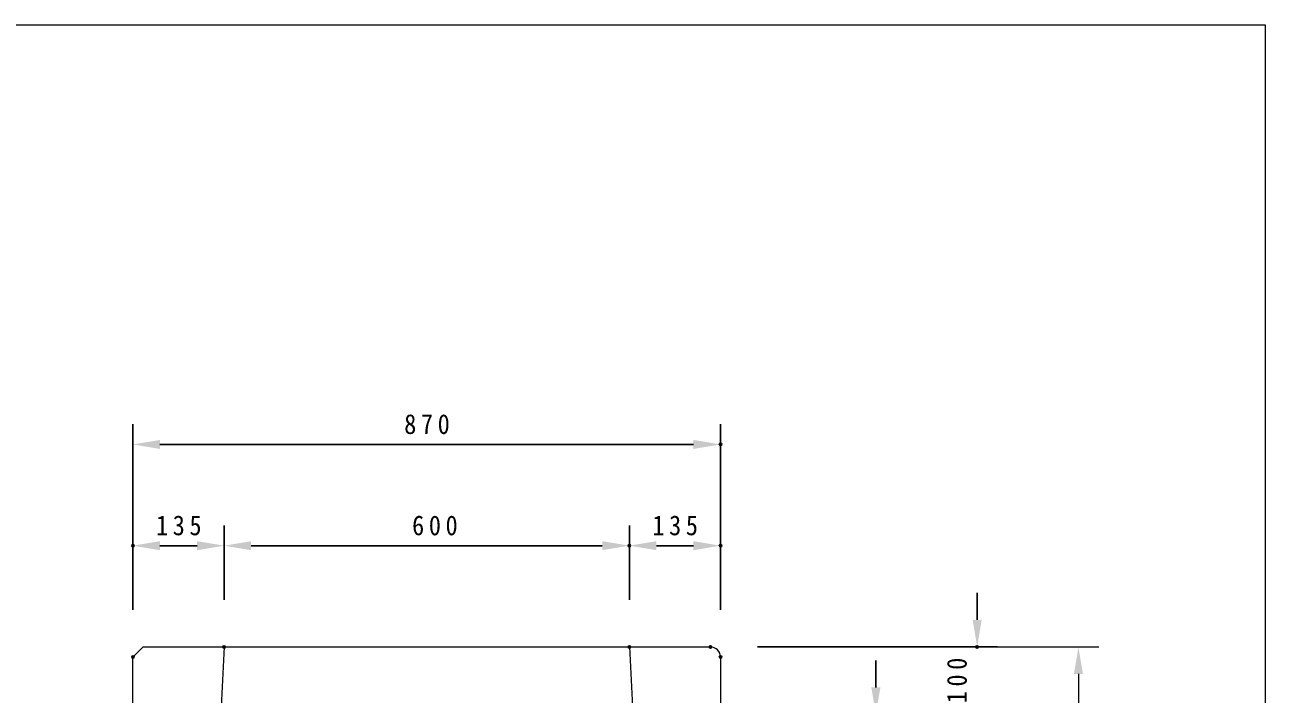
# Model space of a CAD drawing. Units: millimetres, scale not verified. Extents: x -4060 to 4060, y -2828 to 2828.
# Drawn here: x 2223 to 4060, y 1836 to 2828 of the extents above; entities that cross this region are included whole.
import ezdxf

# ---------------------------------------------------------------- set-up
doc = ezdxf.new("R2010")
doc.units = ezdxf.units.MM
doc.header["$LTSCALE"] = 7
doc.header["$PDMODE"] = 32
doc.header["$PDSIZE"] = 3.5
doc.linetypes.add('USER1', pattern=[19.05, 12.7, -6.35])
for name, color, linetype, lineweight in [('0-1_DASHED', 7, 'USER1', 18), ('0-3_LATER', 7, 'Continuous', 18), ('0-5_TXT', 7, 'Continuous', 18), ('0-7_LAYER', 7, 'Continuous', 18)]:
    doc.layers.add(name, color=color, linetype=linetype, lineweight=lineweight)
doc.layers.add('0-2_DIM', color=7, linetype='Continuous')
doc.layers.add('0-8_Defpoints', color=7, linetype='Continuous')
doc.styles.add('ＭＳ ゴシック', font='')
doc.styles.get('ＭＳ ゴシック').set_extended_font_data('MS Gothic')

# ---------------------------------------------------------------- blocks, each defined once
blk = doc.blocks.new('D107')
at = {"layer": '0-2_DIM'}
for p, q in [((7723.494, 4803.438), (7723.494, 4843.438)), ((7398.494, 4763.438), (7753.494, 4763.438)), ((7403.494, 4663.438), (7753.494, 4663.438)), ((7723.494, 4623.438), (7723.494, 4583.438))]:
    blk.add_line(p, q, dxfattribs=at)
for points in [[(7716.827, 4803.438), (7730.16, 4803.438), (7723.494, 4763.438)], [(7716.827, 4623.438), (7730.16, 4623.438), (7723.494, 4663.438)]]:
    blk.add_solid(points, dxfattribs=at)
at = {"layer": '0-8_Defpoints'}
for p in [(7328.494, 4763.438), (7723.494, 4763.438), (7333.494, 4663.438)]:
    blk.add_point(p, dxfattribs=at)
at = {"layer": '0-2_DIM', "insert": (7708.494, 4680.038), "char_height": 29.33, "attachment_point": 7, "rotation": 90, "style": 'ＭＳ ゴシック'}
blk.add_mtext('\\T1.38;\\W0.9;100', dxfattribs=at)
blk = doc.blocks.new('D100')
at = {"layer": '0-2_DIM'}
for p, q in [((7573.494, 4703.438), (7573.494, 4743.438)), ((7403.494, 4663.438), (7603.494, 4663.438)), ((7278.138, 4583.438), (7603.494, 4583.438)), ((7573.494, 4543.438), (7573.494, 4503.438))]:
    blk.add_line(p, q, dxfattribs=at)
for points in [[(7566.827, 4703.438), (7580.16, 4703.438), (7573.494, 4663.438)], [(7566.827, 4543.438), (7580.16, 4543.438), (7573.494, 4583.438)]]:
    blk.add_solid(points, dxfattribs=at)
at = {"layer": '0-8_Defpoints'}
for p in [(7333.494, 4663.438), (7208.138, 4583.438), (7573.494, 4583.438)]:
    blk.add_point(p, dxfattribs=at)
at = {"layer": '0-2_DIM', "insert": (7558.494, 4601.738), "char_height": 29.33, "attachment_point": 7, "rotation": 90, "style": 'ＭＳ ゴシック'}
blk.add_mtext('\\T1.37;\\W0.9;80', dxfattribs=at)
blk = doc.blocks.new('D102')
at = {"layer": '0-2_DIM'}
for p, q in [((6473.494, 4818.438), (6473.494, 5093.438)), ((7343.494, 4818.438), (7343.494, 5093.438)), ((6513.494, 5063.438), (7303.494, 5063.438))]:
    blk.add_line(p, q, dxfattribs=at)
for points in [[(6513.494, 5070.105), (6513.494, 5056.771), (6473.494, 5063.438)], [(7303.494, 5070.105), (7303.494, 5056.771), (7343.494, 5063.438)]]:
    blk.add_solid(points, dxfattribs=at)
at = {"layer": '0-8_Defpoints'}
for p in [(7343.494, 5063.438), (6473.494, 4748.438), (7343.494, 4748.438)]:
    blk.add_point(p, dxfattribs=at)
at = {"layer": '0-2_DIM', "insert": (6875.094, 5078.438), "char_height": 29.33, "attachment_point": 7, "style": 'ＭＳ ゴシック'}
blk.add_mtext('\\T1.38;\\W0.9;870', dxfattribs=at)
blk = doc.blocks.new('D103')
at = {"layer": '0-2_DIM'}
for p, q in [((6473.494, 4818.438), (6473.494, 4943.438)), ((6608.494, 4833.438), (6608.494, 4943.438)), ((6568.494, 4913.438), (6513.494, 4913.438))]:
    blk.add_line(p, q, dxfattribs=at)
for points in [[(6513.494, 4920.105), (6513.494, 4906.771), (6473.494, 4913.438)], [(6568.494, 4920.105), (6568.494, 4906.771), (6608.494, 4913.438)]]:
    blk.add_solid(points, dxfattribs=at)
at = {"layer": '0-8_Defpoints'}
for p in [(6473.494, 4913.438), (6608.494, 4763.438), (6473.494, 4748.438)]:
    blk.add_point(p, dxfattribs=at)
at = {"layer": '0-2_DIM', "insert": (6507.594, 4928.438), "char_height": 29.33, "attachment_point": 7, "style": 'ＭＳ ゴシック'}
blk.add_mtext('\\T1.38;\\W0.9;135', dxfattribs=at)
blk = doc.blocks.new('D104')
at = {"layer": '0-2_DIM'}
for p, q in [((6608.494, 4833.438), (6608.494, 4943.438)), ((7208.494, 4833.438), (7208.494, 4943.438)), ((6648.494, 4913.438), (7168.494, 4913.438))]:
    blk.add_line(p, q, dxfattribs=at)
for points in [[(6648.494, 4920.105), (6648.494, 4906.771), (6608.494, 4913.438)], [(7168.494, 4920.105), (7168.494, 4906.771), (7208.494, 4913.438)]]:
    blk.add_solid(points, dxfattribs=at)
at = {"layer": '0-8_Defpoints'}
for p in [(7208.494, 4913.438), (6608.494, 4763.438), (7208.494, 4763.438)]:
    blk.add_point(p, dxfattribs=at)
at = {"layer": '0-2_DIM', "insert": (6886.849, 4928.438), "char_height": 29.33, "attachment_point": 7, "style": 'ＭＳ ゴシック'}
blk.add_mtext('\\T1.38;\\W0.9;600', dxfattribs=at)
blk = doc.blocks.new('D105')
at = {"layer": '0-2_DIM'}
for p, q in [((7208.494, 4833.438), (7208.494, 4943.438)), ((7343.494, 4818.438), (7343.494, 4943.438)), ((7248.494, 4913.438), (7303.494, 4913.438))]:
    blk.add_line(p, q, dxfattribs=at)
for points in [[(7248.494, 4920.105), (7248.494, 4906.771), (7208.494, 4913.438)], [(7303.494, 4920.105), (7303.494, 4906.771), (7343.494, 4913.438)]]:
    blk.add_solid(points, dxfattribs=at)
at = {"layer": '0-8_Defpoints'}
for p in [(7343.494, 4913.438), (7208.494, 4763.438), (7343.494, 4748.438)]:
    blk.add_point(p, dxfattribs=at)
at = {"layer": '0-2_DIM', "insert": (7242.594, 4928.438), "char_height": 29.33, "attachment_point": 7, "style": 'ＭＳ ゴシック'}
blk.add_mtext('\\T1.38;\\W0.9;135', dxfattribs=at)
blk = doc.blocks.new('D108')
at = {"layer": '0-5_TXT'}
for p, q in [((7398.494, 4763.438), (7903.494, 4763.438)), ((7873.494, 4723.438), (7873.494, 3643.438)), ((7333.494, 3603.438), (7903.494, 3603.438))]:
    blk.add_line(p, q, dxfattribs=at)
for points in [[(7866.827, 4723.438), (7880.16, 4723.438), (7873.494, 4763.438)], [(7866.827, 3643.438), (7880.16, 3643.438), (7873.494, 3603.438)]]:
    blk.add_solid(points, dxfattribs=at)
at = {"layer": '0-8_Defpoints'}
for p in [(7328.494, 4763.438), (7263.494, 3603.438), (7873.494, 3603.438)]:
    blk.add_point(p, dxfattribs=at)
at = {"layer": '0-5_TXT', "insert": (7858.494, 4138.338), "char_height": 29.33, "attachment_point": 7, "rotation": 90, "style": 'ＭＳ ゴシック'}
blk.add_mtext('\\T1.39;\\W0.85;1160', dxfattribs=at)

msp = doc.modelspace()

# ---------------------------------------------------------------- linework, layer by layer
at = {"layer": '0-1_DASHED'}
for p, q in [((2518.494, 1905.938), (2513.494, 1805.938)), ((3118.494, 1905.938), (3123.494, 1805.938))]:
    msp.add_line(p, q, dxfattribs=at)
at = {"layer": '0-3_LATER'}
msp.add_line((2398.494, 1905.938), (3238.494, 1905.938), dxfattribs=at)
msp.add_lwpolyline([(3253.494, 1890.938), (3253.494, 1805.938), (2383.494, 1805.938), (2383.494, 1890.938), (2398.494, 1905.938)], dxfattribs=at)
msp.add_arc((3238.494, 1890.938), 15, 0, 90, dxfattribs=at)
at = {"layer": '0-7_LAYER'}
for points in [[(-4060, -2827.5), (-4060, 2827.5), (4060, 2827.5), (4060, -2827.5)], [(4060, -2827.5), (-4060, -2827.5), (-4060, 2827.5), (4060, 2827.5)]]:
    msp.add_lwpolyline(points, close=True, dxfattribs=at)

# ---------------------------------------------------------------- block references
at = {"layer": '0-2_DIM'}
for name in ['D102', 'D103', 'D104', 'D105', 'D107', 'D100']:
    msp.add_blockref(name, (-4090, -2857.5), dxfattribs=at)
at = {"layer": '0-5_TXT'}
msp.add_blockref('D108', (-4090, -2857.5), dxfattribs=at)

doc.saveas('drawing.dxf')
